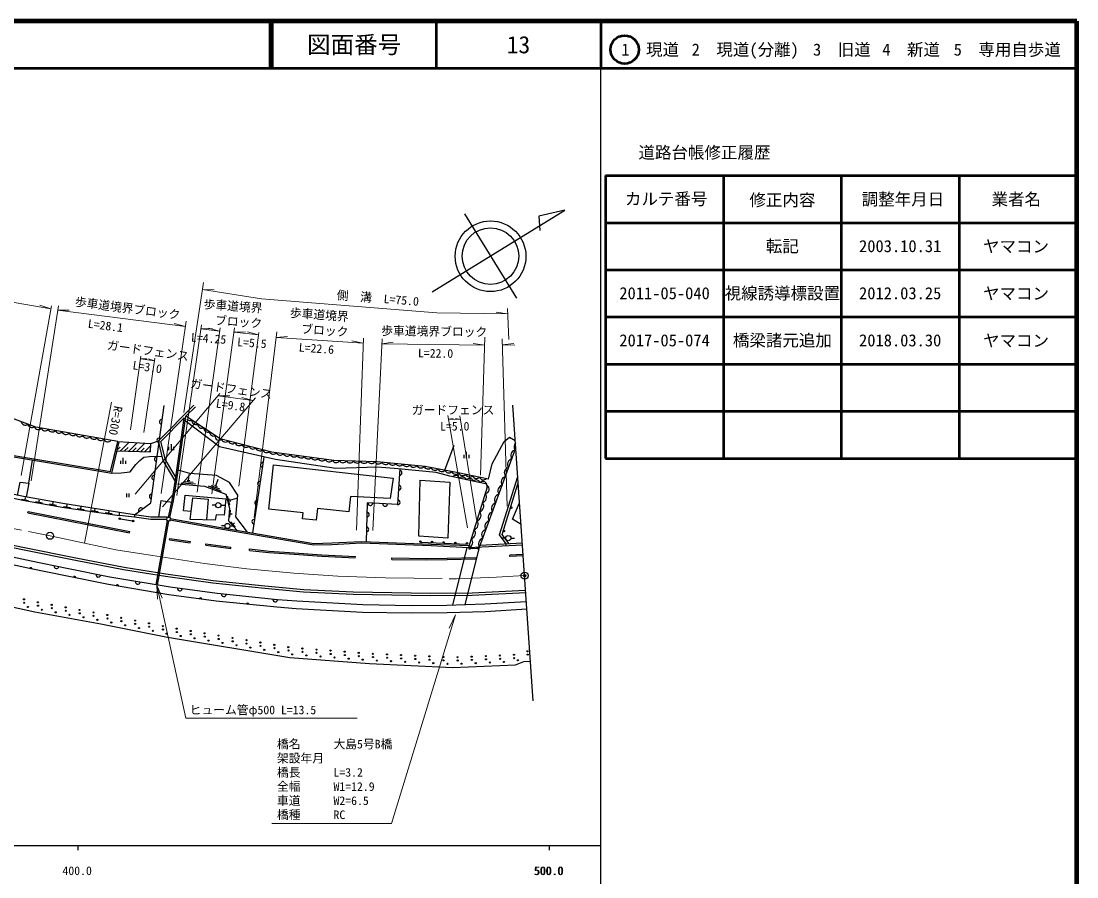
# Model space of a CAD drawing. Units: millimetres, scale not verified. Extents: x 40000 to 680000, y 20000 to 380000.
# Drawn here: x 455950 to 680000, y 198357 to 380000 of the extents above; entities that cross this region are included whole.
import ezdxf
from ezdxf.enums import TextEntityAlignment as Align

# ---------------------------------------------------------------- set-up
doc = ezdxf.new("R2010")
doc.units = ezdxf.units.MM
doc.header["$LTSCALE"] = 1000
doc.header["$PDMODE"] = 32
doc.header["$PDSIZE"] = 500
doc.linetypes.add('CHAIN', pattern=[18.5, 12, -1.5, 3.5, -1.5])
for name, color, linetype, lineweight in [('M-BGD', 7, 'Continuous', 25), ('M-BMK', 2, 'CHAIN', 13), ('M-BMK-OTRS', 5, 'Continuous', 25), ('M-BMK-SRVR', 3, 'Continuous', 25), ('M-STR-HTXT', 7, 'Continuous', 13), ('M-TTL', 2, 'Continuous', 140), ('M-TTL-BAND', 7, 'Continuous', 25), ('M-TTL-FRAM', 2, 'Continuous', 50), ('M-TTL-LINE', 7, 'Continuous', 50)]:
    doc.layers.add(name, color=color, linetype=linetype, lineweight=lineweight)
for name, color, linetype in [('M-BMK-HTXT', 7, 'Continuous'), ('M-OTRS', 6, 'Continuous'), ('M-TTL-TXT', 7, 'Continuous')]:
    doc.layers.add(name, color=color, linetype=linetype)
doc.styles.add('ＭＳ ゴシック', font='')
doc.styles.get('ＭＳ ゴシック').set_extended_font_data('MS Gothic')

# ---------------------------------------------------------------- blocks, each defined once
blk = doc.blocks.new('open_arrow')
at = {"color": 0, "linetype": 'Continuous', "lineweight": -2}
blk.add_lwpolyline([(7.5, 1.25), (0, 0), (7.5, -1.25)], dxfattribs=at)

msp = doc.modelspace()

# ---------------------------------------------------------------- linework, layer by layer
at = {"layer": 'M-BGD'}
for p, q in [((490913, 296121), (492928, 298154)), ((476357, 288973), (476938, 289554)), ((477061, 288794), (478880, 290613)), ((477918, 288767), (478648, 289497)), ((478775, 288740), (480558, 290523)), ((479632, 288713), (480358, 289439)), ((480488, 288686), (482237, 290434)), ((481345, 288659), (482068, 289381)), ((482202, 288632), (483463, 289893)), ((487296, 288907), (487296, 289604)), ((487830, 288907), (487830, 290235)), ((488363, 288907), (488363, 289604)), ((545875, 284655), (547828, 289979)), ((553224, 268313), (560939, 289405)), ((457559, 281898), (458376, 286828)), ((477640, 285999), (477640, 287327)), ((483059, 288605), (483403, 288949)), ((507483, 287472), (505085, 271361)), ((549939, 287218), (549939, 287915)), ((550472, 287218), (550472, 288546)), ((551006, 287218), (551006, 287915)), ((477106, 285999), (477106, 286696)), ((478173, 285999), (478173, 286696)), ((491181, 282511), (491779, 282462)), ((491480, 282487), (491585, 283775)), ((497246, 281360), (497783, 282760)), ((489937, 282010), (492927, 281767)), ((490459, 282269), (492453, 282107)), ((495631, 281337), (498432, 280262)), ((496205, 281438), (498072, 280722)), ((496966, 281467), (497526, 281252)), ((554881, 281101), (550918, 268252)), ((456046, 278531), (457524, 278276)), ((456785, 278403), (456871, 278896)), ((459002, 278020), (460480, 277764)), ((459741, 277892), (459827, 278385)), ((462698, 277380), (462783, 277873)), ((478316, 279705), (478316, 278922)), ((478783, 279705), (478783, 278922)), ((499710, 279238), (500199, 277299)), ((500172, 278633), (500319, 278051)), ((500245, 278342), (501700, 278709)), ((457405, 275635), (457463, 275929)), ((457405, 275635), (478966, 271371)), ((457463, 275929), (479024, 271665)), ((461959, 277508), (463437, 277253)), ((464911, 277004), (466395, 276786)), ((465653, 276895), (465725, 277390)), ((467879, 276568), (469363, 276351)), ((468621, 276460), (468693, 276954)), ((470847, 276133), (472331, 275915)), ((471589, 276024), (471662, 276519)), ((473815, 275698), (475299, 275480)), ((474557, 275589), (474630, 276084)), ((476800, 275058), (476828, 275712)), ((480030, 275190), (476828, 275712)), ((497248, 277251), (496498, 277251)), ((498348, 277251), (499098, 277251)), ((500323, 276171), (500203, 274676)), ((476637, 274441), (480046, 273838)), ((479979, 274693), (476800, 275058)), ((480030, 275190), (479979, 274693)), ((486940, 273975), (484555, 260338)), ((487237, 273931), (484850, 260288)), ((500263, 275423), (500762, 275383)), ((500369, 273727), (501373, 272613)), ((500871, 273170), (501243, 273505)), ((478966, 271371), (479024, 271665)), ((499193, 272851), (498443, 272851)), ((500293, 272851), (501043, 272851)), ((487460, 269910), (487506, 270206)), ((487460, 269910), (491829, 269227)), ((487506, 270206), (491875, 269524)), ((491829, 269227), (491875, 269524)), ((495133, 268749), (495172, 269047)), ((495172, 269047), (500485, 268364)), ((540678, 269386), (550590, 269012)), ((553394, 268779), (562314, 269231)), ((558791, 270269), (558041, 270269)), ((558882, 268630), (558860, 269056)), ((559891, 270269), (560641, 270269)), ((495133, 268749), (500446, 268067)), ((500446, 268067), (500485, 268364)), ((504390, 267656), (504423, 267954)), ((547555, 256019), (550634, 268267)), ((550152, 256095), (553224, 268313)), ((551096, 268036), (552918, 268114)), ((562481, 266781), (559632, 266643)), ((559646, 266343), (559632, 266643)), ((526875, 266085), (526890, 266384)), ((534596, 265749), (534600, 266049)), ((552494, 265879), (552485, 266179)), ((562502, 266482), (559646, 266343))]:
    msp.add_line(p, q, dxfattribs=at)
for points in [[(476473, 290741), (459073, 293792), (423886, 306974), (397150, 316159)], [(393075, 299068), (403672, 296051), (411665, 294751), (424107, 292603), (441444, 289636), (475173, 284041), (476777, 290725)], [(393150, 299359), (403738, 296344), (411715, 295047), (424158, 292899), (441494, 289932), (474947, 284383), (476473, 290741)], [(480030, 275190), (483474, 277726), (486293, 298410)], [(488647, 282387), (486109, 286717), (485080, 290946), (492573, 298506)], [(488763, 283178), (486577, 286906), (485632, 290793), (490559, 295764)], [(487209, 274703), (488007, 278265), (488693, 282684), (489681, 289614), (490559, 295764)], [(487507, 274659), (488302, 278209), (488989, 282640), (489978, 289571), (490913, 296121)], [(555145, 282809), (548722, 284113), (541661, 285455), (531494, 286478), (522295, 286721), (509128, 288536), (498226, 291323), (490913, 296121)], [(476828, 275712), (464768, 277631), (456444, 279072), (451493, 280138), (440891, 282435), (431827, 284673), (420920, 287848), (415003, 289818), (408905, 292018), (405162, 293557)], [(554881, 281101), (554771, 281737), (546904, 283408), (544021, 284202), (535996, 285000), (531569, 285357), (522709, 285072), (509903, 286916), (498073, 289637), (490776, 295162)], [(404858, 292817), (408617, 291272), (414741, 289062), (420682, 287084), (431619, 283900), (440711, 281656), (451324, 279356), (456291, 278286), (464637, 276842), (476800, 275058)], [(555145, 282809), (555886, 286009), (558467, 290741), (559606, 291686), (560829, 291016)], [(476319, 288817), (483381, 288594), (483493, 290367)], [(476473, 290741), (483493, 290367), (485080, 290946)], [(475173, 284041), (477177, 284091), (479124, 284317), (480297, 285887), (481131, 286721), (481993, 287432), (483215, 287564), (485879, 287663)], [(504017, 271546), (501511, 274756), (501959, 279353), (500147, 282101), (497421, 283573), (491733, 283977), (489285, 284716)], [(536330, 284967), (535838, 277374), (529400, 277722), (529144, 269505)], [(388789, 284224), (389028, 279848), (390638, 276445), (391992, 274946), (393909, 273904), (396825, 273738), (404420, 271485), (413615, 266564), (423644, 262204), (440448, 258658), (458856, 254616), (472844, 252072), (487045, 249237), (512995, 244926), (529906, 243641), (547553, 242829), (560879, 243378), (562661, 244085), (564023, 244178)], [(558860, 269056), (557464, 270938), (561350, 283376)], [(455189, 279342), (455736, 282163), (457559, 281898), (457051, 278966)], [(489158, 281772), (494865, 281309), (499422, 279561), (500160, 276637), (499941, 273904), (501704, 271946)], [(559460, 269086), (558017, 271032), (561444, 281999)], [(485179, 274723), (485692, 278233), (487930, 277921)], [(492040, 275946), (492364, 278780), (495622, 278511), (495288, 274136)], [(562047, 273155), (560224, 274294), (561735, 277721)], [(486901, 274237), (483460, 274209), (479979, 274693)], [(486974, 274737), (483493, 274709), (480030, 275190)], [(487527, 274111), (497839, 272310), (518043, 268816), (521869, 268936), (528199, 269236), (533754, 269052), (542974, 268691), (550918, 268252), (562342, 268823)], [(487571, 274408), (497891, 272605), (518064, 269117), (521857, 269236), (528197, 269536), (533765, 269352), (542986, 268991), (551046, 268666)], [(563001, 259166), (551684, 258561), (542808, 258491), (526414, 258772), (515935, 259316), (507699, 260037), (496701, 261212), (486674, 262599), (477787, 264037), (467561, 266019), (456683, 268231), (441502, 271314)], [(563035, 258667), (551699, 258061), (542806, 257991), (526397, 258272), (515900, 258817), (507651, 259540), (496641, 260716), (486599, 262104), (477700, 263545), (467464, 265528), (456584, 267741), (441399, 270824)], [(563165, 256759), (554359, 256218), (546318, 255983), (538771, 255924), (528455, 256077), (514430, 256879), (510364, 257166), (497522, 258491), (487560, 259829), (474804, 261988), (465654, 263844), (458050, 265350), (449113, 267265)], [(504390, 267656), (508543, 267201), (512905, 266916), (519748, 266438), (526875, 266085)], [(504423, 267954), (508569, 267500), (512926, 267216), (519766, 266737), (526890, 266384)], [(563274, 255162), (554431, 254620), (546348, 254383), (538765, 254324), (528398, 254478), (514328, 255282), (510225, 255572), (497333, 256902), (487320, 258247), (474511, 260415), (465340, 262275), (457727, 263783), (448785, 265699)], [(534596, 265749), (542037, 265670), (546380, 265715), (552494, 265879)], [(534600, 266049), (542038, 265970), (546375, 266015), (552485, 266179)]]:
    msp.add_lwpolyline(points, dxfattribs=at)
for points in [[(508505, 276433), (509543, 285846), (534920, 282976), (534277, 278685), (525871, 279086), (525482, 275830), (518861, 276532), (518580, 274106), (515691, 274387), (515791, 275630)], [(540649, 282567), (546928, 282136), (546502, 270230), (540348, 270652)], [(492040, 275946), (490411, 276087), (490783, 279408), (499393, 278601), (499008, 275113), (497315, 275178), (497136, 274101), (491825, 274203)], [(486974, 274737), (487606, 274644), (487495, 273893), (486864, 273986)]]:
    msp.add_lwpolyline(points, close=True, dxfattribs=at)
for centre, radius in [((497798, 277251), 550), ((559954, 276727), 150), ((476893, 274396), 150), ((479709, 273897), 150), ((499743, 272851), 550), ((558403, 271764), 150), ((540684, 269536), 150), ((543162, 269443), 150), ((545640, 269349), 150), ((548118, 269256), 150), ((550596, 269162), 150), ((559341, 270269), 550), ((551173, 268039), 150), ((552804, 268109), 150), ((456564, 257272), 120), ((456592, 256548), 120), ((457391, 255655), 120), ((459496, 256636), 120), ((459525, 255919), 120), ((462447, 256100), 120), ((462476, 255382), 120), ((465399, 255563), 120), ((460330, 255060), 120), ((463282, 254523), 120), ((465428, 254845), 120), ((466234, 253987), 120), ((468350, 255027), 120), ((468380, 254309), 120), ((469185, 253450), 120), ((471302, 254490), 120), ((471331, 253772), 120), ((474250, 253936), 120), ((474279, 253215), 120), ((477192, 253348), 120), ((472137, 252913), 120), ((475082, 252340), 120), ((477221, 252628), 120), ((478024, 251753), 120), ((480134, 252761), 120), ((480163, 252041), 120), ((480965, 251166), 120), ((483076, 252174), 120), ((483105, 251453), 120), ((486018, 251586), 120), ((486047, 250866), 120), ((488969, 251049), 120), ((483907, 250578), 120), ((486849, 249991), 120), ((488999, 250334), 120), ((489807, 249489), 120), ((491928, 250557), 120), ((491958, 249842), 120), ((492766, 248997), 120), ((494888, 250065), 120), ((494917, 249350), 120), ((497847, 249574), 120), ((497877, 248858), 120), ((500807, 249082), 120), ((503766, 248590), 120), ((495726, 248505), 120), ((498685, 248014), 120), ((500836, 248367), 120), ((501645, 247522), 120), ((503796, 247875), 120), ((504604, 247030), 120), ((506726, 248099), 120), ((506755, 247383), 120), ((507563, 246539), 120), ((509685, 247607), 120), ((509715, 246892), 120), ((512645, 247115), 120), ((512674, 246400), 120), ((515629, 246834), 120), ((518621, 246607), 120), ((521612, 246380), 120), ((510523, 246047), 120), ((513487, 245591), 120), ((515660, 246129), 120), ((516478, 245364), 120), ((518652, 245902), 120), ((519469, 245137), 120), ((521643, 245675), 120), ((522461, 244910), 120), ((524604, 246153), 120), ((524634, 245447), 120), ((525452, 244682), 120), ((527595, 245926), 120), ((527626, 245220), 120), ((528444, 244455), 120), ((530587, 245715), 120), ((530618, 245012), 120), ((531438, 244273), 120), ((533584, 245577), 120), ((533615, 244874), 120), ((534435, 244135), 120), ((536581, 245439), 120), ((536612, 244736), 120), ((539578, 245301), 120), ((539609, 244598), 120), ((542575, 245163), 120), ((542606, 244460), 120), ((545571, 245025), 120), ((545602, 244322), 120), ((548569, 244976), 120), ((548599, 244275), 120), ((551566, 245099), 120), ((551597, 244399), 120), ((554563, 245222), 120), ((554594, 244522), 120), ((557561, 245346), 120), ((557592, 244646), 120), ((560550, 245510), 120), ((560589, 244771), 120), ((561362, 244324), 120), ((563422, 246245), 120), ((563453, 245544), 120), ((537431, 243997), 120), ((540428, 243859), 120), ((543425, 243721), 120), ((546422, 243583), 120), ((549419, 243608), 120), ((552417, 243731), 120), ((555414, 243855), 120), ((558411, 243978), 120)]:
    msp.add_circle(centre, radius, dxfattribs=at)
for centre, radius, start, end in [((456826, 295162), 898, 192.86884, 306.05776), ((458230, 294636), 898, 192.86884, 306.05776), ((459581, 294167), 861, 197.37984, 318.00909), ((461045, 293949), 898, 203.46102, 316.64995), ((485821, 294942), 500, 82.23781, 262.23781), ((491812, 296123), 898, 220.90139, 293.32201), ((493066, 295300), 898, 180.13308, 293.32201), ((494320, 294477), 898, 180.13308, 293.32201), ((495574, 293654), 898, 180.13308, 293.32201), ((462522, 293690), 898, 203.46102, 316.64995), ((463999, 293431), 898, 203.46102, 316.64995), ((465477, 293171), 898, 203.46102, 316.64995), ((466954, 292912), 898, 203.46102, 316.64995), ((468432, 292653), 898, 203.46102, 316.64995), ((469909, 292394), 898, 203.46102, 316.64995), ((471387, 292135), 898, 203.46102, 316.64995), ((472864, 291876), 898, 203.46102, 316.64995), ((485280, 290979), 500, 82.23781, 262.23781), ((496828, 292831), 898, 180.13308, 293.32201), ((497900, 291793), 782, 165.36741, 316.98334), ((474342, 291617), 898, 203.46102, 316.64995), ((499321, 291553), 898, 199.06847, 312.25739), ((500774, 291182), 898, 199.06847, 312.25739), ((502227, 290810), 898, 199.06847, 312.25739), ((503680, 290439), 898, 199.06847, 312.25739), ((505134, 290068), 898, 199.06847, 312.25739), ((506587, 289696), 898, 199.06847, 312.25739), ((508040, 289325), 898, 199.06847, 312.25739), ((561744, 289686), 1198, 137.26344, 216.50328), ((484740, 287015), 500, 82.23781, 262.23781), ((509444, 288992), 898, 205.5564, 318.74532), ((510930, 288787), 898, 205.5564, 318.74532), ((512416, 288582), 898, 205.5564, 318.74532), ((513902, 288377), 898, 205.5564, 318.74532), ((515388, 288172), 898, 205.5564, 318.74532), ((516874, 287968), 898, 205.5564, 318.74532), ((518360, 287763), 898, 205.5564, 318.74532), ((519846, 287558), 898, 205.5564, 318.74532), ((521332, 287353), 898, 205.5564, 318.74532), ((560370, 285930), 1198, 103.31436, 216.50328), ((561057, 287808), 1198, 103.31436, 216.50328), ((507234, 285800), 500, 81.53197, 261.53197), ((522778, 287183), 879, 208.73919, 325.77906), ((524267, 287164), 898, 211.89157, 325.0805), ((525766, 287124), 898, 211.89157, 325.0805), ((527266, 287084), 898, 211.89157, 325.0805), ((528765, 287045), 898, 211.89157, 325.0805), ((530265, 287005), 898, 211.89157, 325.0805), ((531797, 286908), 898, 207.66214, 320.85107), ((533292, 286794), 898, 207.66214, 320.85107), ((534784, 286644), 898, 207.66214, 320.85107), ((536277, 286494), 898, 207.66214, 320.85107), ((536274, 284112), 500, 266.29122, 86.29122), ((537769, 286344), 898, 207.66214, 320.85107), ((539262, 286194), 898, 207.66214, 320.85107), ((540754, 286044), 898, 207.66214, 320.85107), ((542283, 285841), 898, 202.64558, 315.8345), ((543756, 285561), 898, 202.64558, 315.8345), ((545230, 285280), 898, 202.64558, 315.8345), ((546704, 285000), 898, 202.64558, 315.8345), ((559683, 284052), 1198, 103.31436, 216.50328), ((484200, 283052), 500, 82.23781, 262.23781), ((548185, 284727), 898, 201.92519, 315.11411), ((548125, 282643), 898, 21.41298, 134.60191), ((549655, 284429), 898, 201.92519, 315.11411), ((549593, 282331), 898, 21.41298, 134.60191), ((551125, 284130), 898, 201.92519, 315.11411), ((551060, 282019), 898, 21.41298, 134.60191), ((552595, 283832), 898, 201.92519, 315.11411), ((552527, 281708), 898, 21.41298, 134.60191), ((554065, 283533), 898, 201.92519, 315.11411), ((558996, 282173), 1198, 103.31436, 216.50328), ((506635, 281773), 500, 81.53197, 261.53197), ((536072, 280987), 500, 266.29122, 86.29122), ((553976, 281458), 842, 19.33842, 136.67646), ((554353, 280632), 919, 276.37905, 58.97193), ((558309, 280295), 1198, 103.31436, 216.50328), ((483660, 279089), 500, 82.23781, 262.23781), ((506035, 277745), 500, 81.53197, 261.53197), ((535869, 277862), 500, 266.29122, 86.29122), ((553530, 278957), 1198, 286.2671, 39.45603), ((557622, 278417), 1198, 103.31436, 216.50328), ((481360, 276170), 500, 36.3663, 216.3663), ((529323, 275265), 500, 268.21755, 88.21755), ((530073, 277685), 500, 176.90474, 356.90474), ((533200, 277516), 500, 176.90474, 356.90474), ((552351, 275135), 1198, 286.2671, 39.45603), ((552940, 277046), 1198, 286.2671, 39.45603), ((556248, 274660), 1198, 103.31436, 216.50328), ((556935, 276538), 1198, 103.31436, 216.50328), ((505436, 273717), 500, 81.53197, 261.53197), ((551762, 273224), 1198, 286.2671, 39.45603), ((555561, 272782), 1198, 103.31436, 216.50328), ((529226, 272135), 500, 268.21755, 88.21755), ((551172, 271313), 1198, 286.2671, 39.45603), ((554874, 270904), 1198, 103.31436, 216.50328), ((550583, 269402), 1198, 286.2671, 39.45603), ((554187, 269025), 1198, 103.31436, 216.50328), ((457972, 263735), 250, 348.79645, 168.79645), ((463456, 264279), 500, 168.79645, 348.79645), ((472338, 262488), 500, 168.53425, 348.53425), ((467307, 261876), 250, 348.53425, 168.53425), ((476363, 260102), 250, 350.39401, 170.39401), ((480689, 260992), 500, 170.39401, 350.39401), ((484896, 258658), 250, 350.39401, 170.39401), ((489645, 259549), 500, 172.34992, 352.34992), ((498958, 258343), 500, 174.10671, 354.10671), ((493998, 257350), 250, 352.34992, 172.34992), ((504028, 256211), 250, 354.10671, 174.10671), ((509866, 257217), 500, 174.10671, 354.10671)]:
    msp.add_arc(centre, radius, start, end, dxfattribs=at)
at = {"layer": 'M-BMK'}
msp.add_lwpolyline([(439372, 275138), (462088, 270761), (469414, 269195), (476052, 267802), (483836, 266570), (494867, 264891), (503828, 263771), (513795, 262845), (523187, 262169), (533301, 261852), (548376, 261620), (556866, 261946), (562787, 262297)], dxfattribs=at)
at = {"layer": 'M-BMK-OTRS'}
msp.add_line((564599, 235721), (560320, 298472), dxfattribs=at)
at = {"layer": 'M-BMK-SRVR'}
for p, q in [((543201, 322509), (571311, 339851)), ((550028, 339059), (561055, 321186)), ((571311, 339851), (565791, 338568)), ((565791, 338568), (566054, 335579))]:
    msp.add_line(p, q, dxfattribs=at)
for centre, radius in [((555564, 330086), 7500), ((555541, 330122), 6000), ((462088, 270761), 750), ((562787, 262297), 750)]:
    msp.add_circle(centre, radius, dxfattribs=at)
at = {"layer": 'M-OTRS'}
msp.add_point((562787, 262297), dxfattribs=at)
at = {"layer": 'M-STR-HTXT'}
for p, q in [((490492, 296913), (494690, 324541)), ((494459, 323016), (496913, 322975)), ((455959, 283529), (462398, 319584)), ((463851, 319584), (458109, 282455)), ((462281, 318927), (459943, 319675)), ((463706, 318643), (466161, 318671)), ((490802, 315146), (463706, 318643)), ((559193, 317860), (556767, 318236)), ((559446, 312403), (559142, 318973)), ((485649, 279701), (490968, 316288)), ((490802, 315146), (488435, 315796)), ((488963, 279275), (494253, 315549)), ((498158, 314903), (493293, 279984)), ((494124, 314664), (496579, 314726)), ((498062, 314212), (494124, 314664)), ((498062, 314212), (495686, 314828)), ((496454, 279694), (501261, 314930)), ((501132, 313988), (503586, 314064)), ((506357, 313419), (501132, 313988)), ((506419, 313891), (502154, 281255)), ((506357, 313419), (503977, 314022)), ((510191, 314036), (505391, 274616)), ((510048, 312861), (512496, 313045)), ((528552, 311665), (510048, 312861)), ((528552, 311665), (526148, 312163)), ((528589, 312721), (527156, 271920)), ((532538, 312596), (530612, 271894)), ((532487, 311527), (534923, 311835)), ((554328, 311229), (532487, 311527)), ((554328, 311229), (551902, 311603)), ((553443, 283644), (554382, 312901)), ((559062, 277012), (558020, 312584)), ((558059, 311273), (560494, 311581)), ((558059, 311273), (560691, 311237)), ((479154, 293267), (481391, 308854)), ((484264, 307926), (481319, 308349)), ((481319, 308349), (482625, 308345)), ((484344, 308466), (482001, 292701)), ((484264, 307926), (483009, 308290)), ((480131, 279622), (498155, 300938)), ((497763, 300474), (500218, 300481)), ((497763, 300474), (505151, 299459)), ((469414, 269195), (475161, 299134)), ((505659, 300055), (485941, 276928)), ((505151, 299459), (502789, 300128)), ((550693, 272461), (546505, 296289)), ((549062, 296225), (552609, 274215)), ((546640, 295517), (547622, 295637)), ((546640, 295517), (549183, 295472)), ((549183, 295472), (548161, 295634)), ((548114, 253985), (534532, 209676)), ((548114, 253985), (546756, 251137)), ((534532, 209676), (509168, 209676))]:
    msp.add_line(p, q, dxfattribs=at)
for points in [[(462281, 318927), (429432, 324575), (418923, 327684)], [(494459, 323016), (506945, 321051), (544188, 318069), (559193, 317860)], [(484726, 260309), (490923, 232063), (527258, 232063)]]:
    msp.add_lwpolyline(points, dxfattribs=at)
at = {"layer": 'M-TTL'}
for p, q in [((680000, 380000), (40000, 380000)), ((680000, 20000), (680000, 380000))]:
    msp.add_line(p, q, dxfattribs=at)
at = {"layer": 'M-TTL-BAND'}
for p, q in [((579000, 20000), (579000, 370000)), ((40000, 205000), (579000, 205000)), ((468000, 205000), (468000, 204000)), ((568000, 205000), (568000, 204000))]:
    msp.add_line(p, q, dxfattribs=at)
at = {"layer": 'M-TTL-FRAM'}
for p, q in [((580000, 347197), (580000, 287197)), ((580000, 347197), (680000, 347197)), ((580000, 287197), (680000, 287197))]:
    msp.add_line(p, q, dxfattribs=at)
at = {"layer": 'M-TTL-LINE'}
for p, q in [((508747, 380000), (508747, 370000)), ((509247, 380000), (509247, 370000)), ((543997, 380000), (543997, 370000)), ((579000, 380000), (579000, 370000)), ((40000, 370000), (680000, 370000)), ((605000, 347197), (605000, 287197)), ((630000, 347197), (630000, 287197)), ((655000, 347197), (655000, 287197)), ((580000, 337197), (680000, 337197)), ((580000, 327197), (680000, 327197)), ((580000, 317197), (680000, 317197)), ((580000, 307197), (680000, 307197)), ((580000, 297197), (680000, 297197))]:
    msp.add_line(p, q, dxfattribs=at)
msp.add_circle((584031, 373958), 3000, dxfattribs=at)

# ---------------------------------------------------------------- block references
at = {"layer": 'M-STR-HTXT', "xscale": 400, "yscale": 400, "rotation": 282.4}
msp.add_blockref('open_arrow', (484726, 260309), dxfattribs=at)

# ---------------------------------------------------------------- texts
at = {"layer": 'M-BMK-HTXT', "style": 'ＭＳ ゴシック'}
for s, p in [('橋名', (510241, 225072)), ('大島5号B橋', (522241, 225072)), ('架設年月', (510241, 222072)), ('橋長', (510241, 219072)), ('L=3.2', (522241, 219072)), ('全幅', (510241, 216072)), ('W1=12.9', (522241, 216072)), ('車道', (510241, 213072)), ('W2=6.5', (522241, 213072)), ('橋種', (510241, 210072)), ('RC', (522241, 210072))]:
    msp.add_text(s, height=1833, dxfattribs=at).set_placement(p, align=Align.BOTTOM_LEFT)
at = {"layer": 'M-STR-HTXT', "style": 'ＭＳ ゴシック'}
for s, rotation, p in [('側\u3000溝\u3000L=75.0', 355.422, (531527, 319717)), ('歩車道境界ブロック', 352.647, (478360, 317586)), ('歩車道境界', 355.827, (500831, 318043)), ('歩車道境界', 355.827, (519122, 316214)), ('L=28.1', 352.647, (473675, 313914)), ('ブロック', 355.827, (502001, 314698)), ('L=4.25', 356, (495651, 311193)), ('ブロック', 355.827, (520292, 312868)), ('歩車道境界ブロック', 359.218, (543600, 312678)), ('ガードフェンス', 351.833, (482680, 308590)), ('L=5.5', 356, (504834, 310244)), ('L=22.6', 356, (518517, 309062)), ('L=22.0', 359.218, (543886, 308032)), ('L=3.0', 351.833, (482529, 305132)), ('ガードフェンス', 352.178, (500348, 300486)), ('R=300', 259.134, (474582, 295478)), ('L=9.8', 352.178, (500217, 297027))]:
    msp.add_text(s, height=1833, rotation=rotation, dxfattribs=at).set_placement(p, align=Align.BOTTOM_CENTER)
for s, p in [('ガードフェンス', (547628, 295990)), ('L=5.0', (547970, 292547))]:
    msp.add_text(s, height=1833, dxfattribs=at).set_placement(p, align=Align.BOTTOM_CENTER)
msp.add_text('ヒューム管φ500 L=13.5', height=1833, dxfattribs=at).set_placement((491713, 232324), align=Align.BOTTOM_LEFT)
at = {"layer": 'M-TTL-BAND', "style": 'ＭＳ ゴシック'}
for s, p in [('400.0', (467844, 198195)), ('500.0', (567844, 198195)), ('500.0', (568000, 198195))]:
    msp.add_text(s, height=1833, dxfattribs=at).set_placement(p, align=Align.BOTTOM_CENTER)
at = {"layer": 'M-TTL-TXT', "style": 'ＭＳ ゴシック'}
for s, height, p in [('図面番号', 3666, (526622, 375000)), ('13', 3666, (561497, 375000)), ('1\u3000現道', 2566, (589448, 373958)), ('2\u3000現道(分離)', 2566, (609619, 373958)), ('3\u3000旧道', 2566, (630121, 373958)), ('4\u3000新道', 2566, (644824, 373958)), ('5\u3000専用自歩道', 2566, (665228, 373958)), ('道路台帳修正履歴', 2566, (600968, 352113)), ('カルテ番号', 2566, (592839, 342277)), ('修正内容', 2566, (617509, 342023)), ('調整年月日', 2566, (643089, 342197)), ('業者名', 2566, (667134, 342197)), ('転記', 2566, (617500, 332245)), ('2003.10.31', 2566, (642500, 332245)), ('ヤマコン', 2566, (667077, 332189)), ('2011-05-040', 2566, (592500, 322245)), ('視線誘導標設置', 2566, (617500, 322245)), ('2012.03.25', 2566, (642500, 322245)), ('ヤマコン', 2566, (667077, 322189)), ('橋梁諸元追加', 2566, (617500, 312245)), ('ヤマコン', 2566, (667077, 312189)), ('2017-05-074', 2566, (592500, 312245)), ('2018.03.30', 2566, (642500, 312245))]:
    msp.add_text(s, height=height, dxfattribs=at).set_placement(p, align=Align.MIDDLE_CENTER)

doc.saveas('drawing.dxf')
